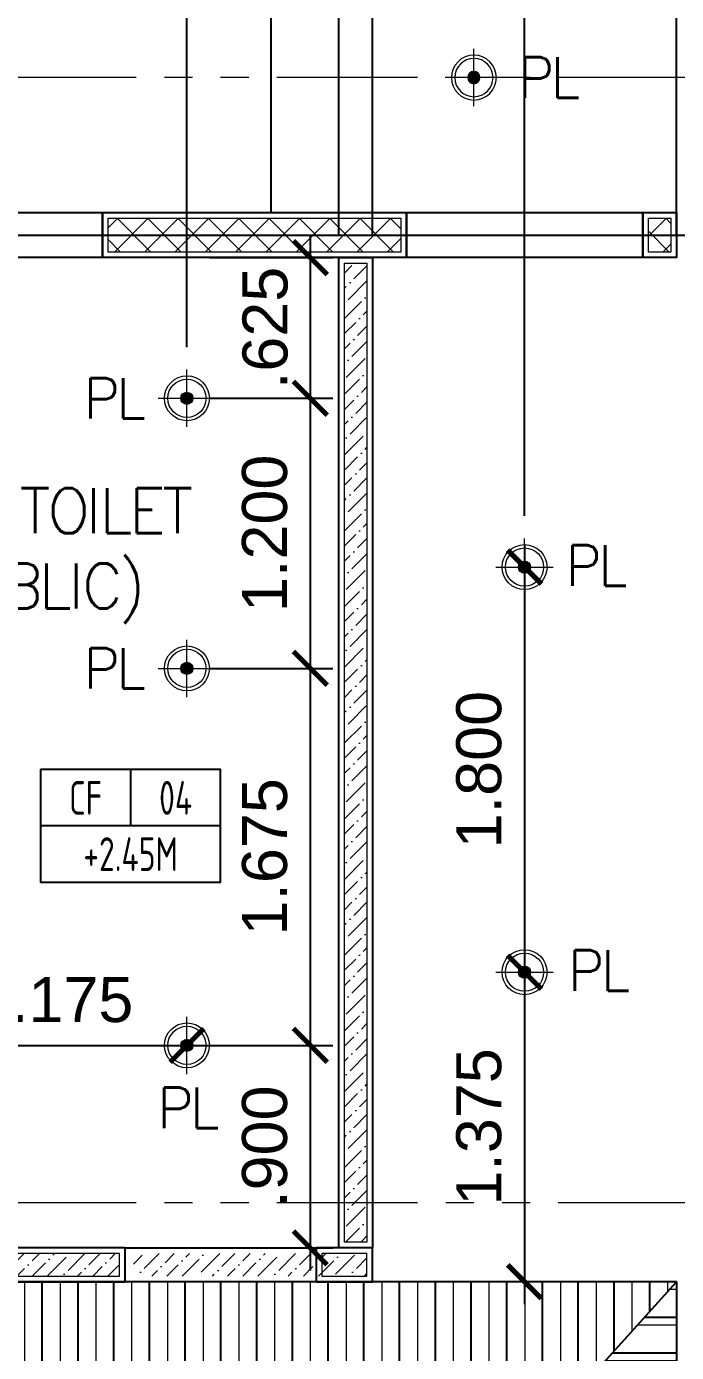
# Model space of a CAD drawing. Header units: metres. Extents: x -12400 to 1, y 0 to 106422.
# Drawn here: x -12190.3 to -12187.41, y 106349.57 to 106355.46 of the extents above; entities that cross this region are included whole.
import ezdxf
from ezdxf.enums import TextEntityAlignment as Align

# ---------------------------------------------------------------- set-up
doc = ezdxf.new("R2010")
doc.units = ezdxf.units.M
doc.header["$PDMODE"] = 35
doc.linetypes.add('PHANTOM2', pattern=[1.25, 0.625, -0.125, 0.125, -0.125, 0.125, -0.125])
for name, color, linetype, lineweight in [('A-DIM-100', 8, 'Continuous', 0), ('DIM 001', 251, 'Continuous', 13), ('HATCH', 250, 'Continuous', 5), ('LAYOUT', 1, 'Continuous', 20), ('LF 001', 51, 'Continuous', 20)]:
    doc.layers.add(name, color=color, linetype=linetype, lineweight=lineweight)
for name, color, linetype in [('C-SCHED', 1, 'Continuous'), ('E_FIX_LIGHT1', 2, 'Continuous'), ('lighting', 1, 'Continuous'), ('txt', 2, 'Continuous')]:
    doc.layers.add(name, color=color, linetype=linetype)
doc.layers.add('GUIDELINES', color=206, linetype='Continuous', plot=False)
doc.styles.add('architxt', font='architxt.shx', dxfattribs={"width": 0.8})
doc.styles.add('DIMTXT-100', font='arial.ttf')
doc.styles.add('swis721', font='swiss.ttf')
doc.styles.add('T.25', font='romans.shx', dxfattribs={"height": 0.2})
doc.dimstyles.new('D-100', dxfattribs={"dimtxt": 0.2, "dimasz": 0.15, "dimexe": 0.1, "dimexo": 0.1, "dimgap": 0.1, "dimtad": 1, "dimdec": 3, "dimzin": 4, "dimdsep": 46, "dimtxsty": 'DIMTXT-100', "dimblk": 'ARCHTICK', "dimcen": 0.2, "dimdle": 0.1, "dimclrd": 8, "dimclre": 8, "dimclrt": 2, "dimadec": 0, "dimazin": 1, "dimtfac": 1, "dimtdec": 3, "dimtofl": 0, "dimtmove": 2, "dimatfit": 3, "dimfxl": 1, "dimarcsym": 0})
doc.dimstyles.new('DIM 200', dxfattribs={"dimtxt": 200, "dimasz": 1, "dimexe": 0, "dimexo": 40, "dimgap": 50, "dimtad": 1, "dimtoh": 1, "dimdec": 0, "dimlfac": 2, "dimtxsty": 'swis721', "dimblk": 'CIR', "dimcen": 0, "dimclrd": 155, "dimclre": 155, "dimclrt": 4, "dimadec": 0, "dimazin": 0, "dimtfac": 1, "dimtdec": 0, "dimtix": 1, "dimtmove": 1, "dimatfit": 3, "dimldrblk": 'CIR', "dimfxl": 0, "dimarcsym": 0})

# ---------------------------------------------------------------- blocks, each defined once
blk = doc.blocks.new('CIR')
at = {"color": 4}
blk.add_circle((0, 0), 50, dxfattribs=at)
blk = doc.blocks.new('*U1737')
at = {"layer": 'HATCH'}
h = blk.add_hatch(dxfattribs=at)
h.set_pattern_fill('ANSI37', color=256, scale=0.03, angle=-180)
h.set_pattern_definition([(225, (0.262499999998, 0), (0.06735192090801863, -0.06735192090801868), []), (314.9999999999999, (0.262499999998, 0), (0.06735192090801868, 0.06735192090801861), [])])
h.paths.add_polyline_path([(0.02500000000873115, 0.1749999999883585), (0.02500000000873115, 0.02499999999417923), (1.325000000003457, 0.02499999999417923), (1.325000000003457, 0.1749999999883585)])
blk.add_lwpolyline([(0, 0.1999999999825377), (0, 0), (1.349999999997636, 0), (1.349999999997636, 0.1999999999825377)], close=True)
blk.add_lwpolyline([(0.02500000000873115, 0.1749999999883585), (0.02500000000873115, 0.02499999999417923), (1.325000000003457, 0.02499999999417923), (1.325000000003457, 0.1749999999883585)], close=True, dxfattribs=at)
blk = doc.blocks.new('*U1733')
at = {"layer": 'HATCH'}
h = blk.add_hatch(dxfattribs=at)
h.set_pattern_fill('ANSI36', color=256, scale=0.015)
h.set_pattern_definition([(45, (12092.4741910285, -106406.7665946045), (0.025256970340507, 0.09260889124852564), [0.1190625, -0.0238125, 0, -0.0238125])])
h.paths.add_polyline_path([(0.02499999999963619, 0.1249999999854481), (0.02499999999963619, 0.02499999999417923), (1.174999999998248, 0.02499999999417923), (1.174999999998248, 0.1249999999854481)])
at = {"color": 4}
blk.add_lwpolyline([(1.199999999997885, 0), (1.199999999997885, 0.1499999999796273), (0, 0.1499999999796273), (0, 0)], close=True, dxfattribs=at)
at = {"layer": 'HATCH'}
blk.add_lwpolyline([(1.174999999998248, 0.02499999999417923), (1.174999999998248, 0.1249999999854481), (0.0249999999996362, 0.1249999999854481), (0.0249999999996362, 0.02499999999417923)], close=True, dxfattribs=at)
blk = doc.blocks.new('*U1766')
at = {"layer": 'HATCH'}
h = blk.add_hatch(dxfattribs=at)
h.set_pattern_fill('ANSI37', color=256, scale=0.03, angle=-180)
h.set_pattern_definition([(225, (-0.9375000000100036, 0), (0.06735192090801863, -0.06735192090801868), []), (314.9999999999999, (-0.9375000000100036, 0), (0.06735192090801868, 0.06735192090801861), [])])
h.paths.add_polyline_path([(0.02500000000873115, 0.1749999999883585), (0.02500000000873115, 0.02499999999417923), (0.1249999999954534, 0.02499999999417923), (0.1249999999954534, 0.1749999999883585)])
blk.add_lwpolyline([(0, 0.1999999999825377), (0, 0), (0.1499999999896326, 0), (0.1499999999896326, 0.1999999999825377)], close=True)
blk.add_lwpolyline([(0.02500000000873115, 0.1749999999883585), (0.02500000000873115, 0.02499999999417923), (0.1249999999954534, 0.02499999999417923), (0.1249999999954534, 0.1749999999883585)], close=True, dxfattribs=at)
blk = doc.blocks.new('*U1732')
at = {"layer": 'HATCH'}
h = blk.add_hatch(dxfattribs=at)
h.set_pattern_fill('ANSI36', color=256, scale=0.015)
h.set_pattern_definition([(45, (12095.67419102853, -106406.7665946045), (0.025256970340507, 0.09260889124852564), [0.1190625, -0.0238125, 0, -0.0238125])])
h.paths.add_polyline_path([(0.0249999999996362, 0.1249999999854481), (0.0249999999996362, 0.02499999999417923), (4.375000000020804, 0.02499999999417923), (4.375000000020804, 0.1249999999854481)])
at = {"color": 4}
blk.add_lwpolyline([(4.40000000002044, 0), (4.40000000002044, 0.1499999999796273), (0, 0.1499999999796273), (0, 0)], close=True, dxfattribs=at)
at = {"layer": 'HATCH'}
blk.add_lwpolyline([(4.375000000020804, 0.02499999999417923), (4.375000000020804, 0.1249999999854481), (0.0249999999996362, 0.1249999999854481), (0.0249999999996362, 0.02499999999417923)], close=True, dxfattribs=at)
blk = doc.blocks.new('*U611')
at = {"layer": 'HATCH'}
h = blk.add_hatch(dxfattribs=at)
h.set_pattern_fill('ANSI36', color=256, scale=0.015)
h.set_pattern_definition([(45, (12091.52419102849, -106406.7665946045), (0.025256970340507, 0.09260889124852564), [0.1190625, -0.0238125, 0, -0.0238125])])
h.paths.add_polyline_path([(-0.812500000015576, 0.1249999999854481), (-0.812500000015576, 0.02499999999417923), (0.2249999999847878, 0.02499999999417923), (0.2249999999847878, 0.1249999999854481)])
at = {"color": 4}
blk.add_lwpolyline([(0.249999999984424, 0), (0.249999999984424, 0.1499999999796273), (0, 0.1499999999796273), (0, 0)], close=True, dxfattribs=at)
at = {"layer": 'HATCH'}
blk.add_lwpolyline([(0.2249999999847878, 0.02499999999417923), (0.2249999999847878, 0.1249999999854481), (0.0249999999996362, 0.1249999999854481), (0.0249999999996362, 0.02499999999417923)], close=True, dxfattribs=at)
blk = doc.blocks.new('A$C7ed75b16')
at = {"color": 8}
blk.add_lwpolyline([(16.2000000000171, 18.99999999995634), (16.2000000000171, 21.39999999997963)], dxfattribs=at)
at = {"color": 1}
for points in [[(14.45000000000073, 19), (15.45000000001164, 19), (15.45000000001164, 18.79999999998836), (14.45000000000073, 18.79999999998836)], [(16.80000000001019, 18.9999999999709), (17.85000000000218, 18.9999999999709), (17.85000000000218, 18.80000000009022), (16.80000000001019, 18.80000000009022)], [(15.54999999999745, 14.39999999997963), (16.39999999999964, 14.39999999997963), (16.39999999999964, 14.25), (15.54999999999745, 14.25)]]:
    blk.add_lwpolyline(points, close=True, dxfattribs=at)
blk.add_lwpolyline([(16.82500000000437, 18.99999999994179), (17.82500000000437, 18.99999999994179)], dxfattribs=at)
blk.add_lwpolyline([(17.85000000000218, 18.9999999999709), (18, 18.9999999999709), (18, 18.79999999990105), (17.85000000000218, 18.79999999990105)], close=True)
at = {"color": 8}
blk.add_lwpolyline([(17.99999999998363, 14.24999999998545), (17.99999999998363, 6.44999999999709), (16.64999999999236, 8.30000000000291), (16.65000000016516, 12.74999999989814)], close=True, dxfattribs=at)
at = {"layer": 'GUIDELINES'}
blk.add_lwpolyline([(1.100000000000364, 19.60000000002037), (10.10000000000036, 19.60000000002037), (10.10000000000036, 18.90000000002328), (18.10000000000036, 18.90000000002328), (18.10000000000036, 19.60000000002037), (27.10000000000036, 19.60000000002037), (27.10000000000036, 1.100000000020373), (18.10000000000036, 1.100000000020373), (18.10000000000036, 2.100000000136788), (10.10000000000036, 2.100000000136788), (10.10000000000036, 1.100000000020373), (1.100000000000364, 1.100000000020373)], close=True, dxfattribs=at)
at = {"xscale": -1}
for name, p, rotation in [('*U1737', (15.45000000001528, 19.00000000096043), 180), ('*U1737', (15.45000000001164, 18.9999999999709), 180), ('*U1766', (17.85000000000218, 19.00000000007276), 180), ('*U1732', (16.50000000000364, 14.39999999997963), 270)]:
    blk.add_blockref(name, p, dxfattribs=dict(at, rotation=rotation))
for name, p in [('*U1733', (14.35000000000036, 14.25)), ('*U611', (16.39999999999964, 14.25))]:
    blk.add_blockref(name, p)
blk = doc.blocks.new('L1')
at = {"layer": 'LF 001', "lineweight": 20, "ltscale": 1500}
h = blk.add_hatch(color=256, dxfattribs=at)
edge = h.paths.add_edge_path()
edge.add_arc((1.13686837721616e-13, -1.13686837721616e-13), 0.0318958546358772, 0, 360)
at = {"layer": 'LF 001', "color": 76, "lineweight": 18, "ltscale": 1500}
for points in [[(1.13686837721616e-13, 0.1499999999997499), (1.13686837721616e-13, -0.1500000000000909)], [(-0.1499999999999773, -1.13686837721616e-13), (0.1500000000000909, -1.13686837721616e-13)]]:
    blk.add_lwpolyline(points, dxfattribs=at)
at = {"layer": 'LF 001', "ltscale": 1500}
blk.add_lwpolyline([(-0.09999999999990905, -1.13686837721616e-13, -1), (0.1000000000000227, -1.13686837721616e-13, -1)], format="xyb", close=True, dxfattribs=at)
at = {"layer": 'LF 001', "lineweight": 20, "ltscale": 1500}
blk.add_circle((1.13686837721616e-13, -1.13686837721616e-13), 0.0318958546358772, dxfattribs=at)
blk = doc.blocks.new('LO')
at = {"layer": 'LAYOUT', "xscale": 1000, "yscale": 1000, "zscale": 1000}
blk.add_blockref('L1', (0, 0), dxfattribs=at)
blk = doc.blocks.new('*U1960')
at = {"layer": 'LF 001', "ltscale": 1500}
blk.add_circle((0, -3.995415109869782e-14), 0.0998520709958535, dxfattribs=at)
at = {"layer": 'lighting', "xscale": 0.0008492979043710491, "yscale": 0.0008492979043710491, "zscale": 0.0008492979043710491}
blk.add_blockref('LO', (0, -3.995415109869782e-14), dxfattribs=at)
blk = doc.blocks.new('A$Cc2b2540e')
h = blk.add_hatch()
h.set_pattern_fill('ANSI31', color=8, scale=0.05, angle=45)
h.set_pattern_definition([(90, (12032.95574330084, -106307.6434601385), (-0.15875, 0), [])])
h.paths.add_polyline_path([(18.00000000016553, 14.25), (10.20000000017899, 14.25), (11.75000000018372, 12.70000000001164), (13.65000000016153, 12.70000000001164), (13.65000000016153, 12.75000000001455), (16.65000000016516, 12.74999999989814)])
h = blk.add_hatch()
h.set_pattern_fill('ANSI31', color=8, scale=0.05, angle=135)
h.set_pattern_definition([(180, (12033.15181680092, -106307.6434601385), (-1.387778780781446e-17, -0.15875), [])])
h.paths.add_polyline_path([(17.99999999998363, 14.24999999998545), (16.65000000016516, 12.74999999989814), (16.64999999999236, 8.30000000000291), (17.99999999998363, 6.44999999999709)])
h.paths.add_polyline_path([(11.75000000001455, 12.70000000001164), (10.20000000000982, 14.25), (10.20000000000982, 6.44999999999709), (11.75000000001637, 8.35000000000582)])
at = {"color": 8}
blk.add_lwpolyline([(10.20000000000982, 14.25), (11.75000000001455, 12.70000000001164), (13.64999999999236, 12.70000000001164), (13.64999999999236, 12.75000000001455), (16.649999999996, 12.74999999989814), (17.99999999999636, 14.25)], close=True, dxfattribs=at)
at = {"layer": 'E_FIX_LIGHT1', "xscale": -1, "rotation": 270}
blk.add_blockref('*U1960', (17.10000000001673, 19.59999999997672), dxfattribs=at)
at = {"layer": 'E_FIX_LIGHT1', "rotation": 90}
for p in [(15.82500000000618, 18.17499999998836), (17.32499999998799, 17.42499999969732), (15.82500000000618, 16.97499999997672), (17.32499999998799, 15.62499999969441), (15.82500000000618, 15.30000000001746)]:
    blk.add_blockref('*U1960', p, dxfattribs=at)
at = {"layer": 'txt', "color": 6, "linetype": 'Continuous', "char_height": 0.18, "attachment_point": 5, "style": 'T.25'}
for insert in [(17.42739468567379, 19.59999999996217), (15.49760497085299, 18.17499999998836), (17.63842290066714, 17.43243831652217), (15.49760497085299, 16.97499999997672), (17.64999999999054, 15.63243831651926), (15.82500000000618, 15.0226053143997)]:
    blk.add_mtext_dynamic_manual_height_columns('{\\T0.9;PL}', width=0.6453045245441018, gutter_width=0.001, heights=[0], dxfattribs=dict(at, insert=insert))
blk = doc.blocks.new('_ArchTick')
at = {"color": 0, "linetype": 'ByBlock', "const_width": 0.15}
blk.add_lwpolyline([(-0.5, -0.5), (0.5, 0.5)], dxfattribs=at)
blk = doc.blocks.new('*D1046')
at = {"layer": 'DEFPOINTS', "color": 0, "transparency": 16777216}
for p in [(-12189.58796792571, 106359.0365394432), (-12191.08796792571, 106353.9389341288), (-12189.58796792571, 106353.9389341288)]:
    blk.add_point(p, dxfattribs=at)
at = {"layer": 'DIM 001', "color": 8, "lineweight": -2, "transparency": 16777216}
for p, q in [((-12191.08796792571, 106354.0389341288), (-12191.08796792571, 106359.1365394432)), ((-12189.58796792571, 106354.0389341288), (-12189.58796792571, 106359.1365394432)), ((-12191.18796792571, 106359.0365394432), (-12189.48796792571, 106359.0365394432))]:
    blk.add_line(p, q, dxfattribs=at)
at = {"layer": 'DIM 001', "color": 8, "lineweight": -2, "transparency": 16777216, "xscale": 0.15, "yscale": 0.15, "zscale": 0.15, "rotation": 180}
blk.add_blockref('_ArchTick', (-12191.08796792571, 106359.0365394432), dxfattribs=at)
at = {"layer": 'DIM 001', "color": 8, "lineweight": -2, "transparency": 16777216, "xscale": 0.15, "yscale": 0.15, "zscale": 0.15}
blk.add_blockref('_ArchTick', (-12189.58796792571, 106359.0365394432), dxfattribs=at)
at = {"layer": 'DIM 001', "color": 2, "transparency": 16777216, "insert": (-12190.33796792571, 106359.2386540407), "char_height": 0.2, "attachment_point": 5, "style": 'DIMTXT-100'}
blk.add_mtext('1.500', dxfattribs=at)
blk = doc.blocks.new('*D1047')
at = {"layer": 'DEFPOINTS', "color": 0, "transparency": 16777216}
for p in [(-12188.91296792571, 106359.0365394432), (-12188.91296792571, 106354.4365394442), (-12189.58796792571, 106353.9389341288)]:
    blk.add_point(p, dxfattribs=at)
at = {"layer": 'DIM 001', "color": 8, "lineweight": -2, "transparency": 16777216}
for p, q in [((-12189.58796792571, 106354.0389341288), (-12189.58796792571, 106359.1365394432)), ((-12188.91296792571, 106354.5365394442), (-12188.91296792571, 106359.1365394432)), ((-12189.68796792571, 106359.0365394432), (-12188.81296792571, 106359.0365394432))]:
    blk.add_line(p, q, dxfattribs=at)
at = {"layer": 'DIM 001', "color": 8, "lineweight": -2, "transparency": 16777216, "xscale": 0.15, "yscale": 0.15, "zscale": 0.15, "rotation": 180}
blk.add_blockref('_ArchTick', (-12189.58796792571, 106359.0365394432), dxfattribs=at)
at = {"layer": 'DIM 001', "color": 8, "lineweight": -2, "transparency": 16777216, "xscale": 0.15, "yscale": 0.15, "zscale": 0.15}
blk.add_blockref('_ArchTick', (-12188.91296792571, 106359.0365394432), dxfattribs=at)
at = {"layer": 'DIM 001', "color": 2, "transparency": 16777216, "insert": (-12189.25046792571, 106359.2365394432), "char_height": 0.2, "attachment_point": 5, "style": 'DIMTXT-100'}
blk.add_mtext('.675', dxfattribs=at)
blk = doc.blocks.new('*D1048')
at = {"layer": 'DEFPOINTS', "color": 0, "transparency": 16777216}
for p in [(-12188.08796792573, 106359.0365394432), (-12188.76296792574, 106354.4365394432), (-12188.08796792573, 106353.1889341285)]:
    blk.add_point(p, dxfattribs=at)
at = {"layer": 'DIM 001', "color": 8, "lineweight": -2, "transparency": 16777216}
for p, q in [((-12188.76296792574, 106354.5365394432), (-12188.76296792574, 106359.1365394432)), ((-12188.08796792573, 106353.2889341285), (-12188.08796792573, 106359.1365394432)), ((-12188.86296792574, 106359.0365394432), (-12187.98796792573, 106359.0365394432))]:
    blk.add_line(p, q, dxfattribs=at)
at = {"layer": 'DIM 001', "color": 8, "lineweight": -2, "transparency": 16777216, "xscale": 0.15, "yscale": 0.15, "zscale": 0.15, "rotation": 180}
blk.add_blockref('_ArchTick', (-12188.76296792574, 106359.0365394432), dxfattribs=at)
at = {"layer": 'DIM 001', "color": 8, "lineweight": -2, "transparency": 16777216, "xscale": 0.15, "yscale": 0.15, "zscale": 0.15}
blk.add_blockref('_ArchTick', (-12188.08796792573, 106359.0365394432), dxfattribs=at)
at = {"layer": 'DIM 001', "color": 2, "transparency": 16777216, "insert": (-12188.42546792573, 106359.2365394432), "char_height": 0.2, "attachment_point": 5, "style": 'DIMTXT-100'}
blk.add_mtext('.675', dxfattribs=at)
blk = doc.blocks.new('*D1049')
at = {"layer": 'DEFPOINTS', "color": 0, "transparency": 16777216}
for p in [(-12187.41296792572, 106359.0365394432), (-12187.41296792572, 106354.4365394433), (-12188.08796792573, 106353.1889341285)]:
    blk.add_point(p, dxfattribs=at)
at = {"layer": 'DIM 001', "color": 8, "lineweight": -2, "transparency": 16777216}
for p, q in [((-12188.08796792573, 106353.2889341285), (-12188.08796792573, 106359.1365394432)), ((-12187.41296792572, 106354.5365394433), (-12187.41296792572, 106359.1365394432)), ((-12188.18796792573, 106359.0365394432), (-12187.31296792572, 106359.0365394432))]:
    blk.add_line(p, q, dxfattribs=at)
at = {"layer": 'DIM 001', "color": 8, "lineweight": -2, "transparency": 16777216, "xscale": 0.15, "yscale": 0.15, "zscale": 0.15, "rotation": 180}
blk.add_blockref('_ArchTick', (-12188.08796792573, 106359.0365394432), dxfattribs=at)
at = {"layer": 'DIM 001', "color": 8, "lineweight": -2, "transparency": 16777216, "xscale": 0.15, "yscale": 0.15, "zscale": 0.15}
blk.add_blockref('_ArchTick', (-12187.41296792572, 106359.0365394432), dxfattribs=at)
at = {"layer": 'DIM 001', "color": 2, "transparency": 16777216, "insert": (-12187.75046792573, 106359.2365394432), "char_height": 0.2, "attachment_point": 5, "style": 'DIMTXT-100'}
blk.add_mtext('.675', dxfattribs=at)
blk = doc.blocks.new('*D1054')
at = {"layer": 'DEFPOINTS', "color": 0, "transparency": 16777216}
for p in [(-12189.58796792571, 106353.8115394432), (-12189.58796792571, 106352.6115394432), (-12189.03972481257, 106352.6115394432)]:
    blk.add_point(p, dxfattribs=at)
at = {"layer": 'DIM 001', "color": 8, "lineweight": -2, "transparency": 16777216}
for p, q in [((-12189.03972481257, 106353.9115394432), (-12189.03972481257, 106352.5115394432)), ((-12189.48796792571, 106353.8115394432), (-12188.93972481257, 106353.8115394432)), ((-12189.48796792571, 106352.6115394432), (-12188.93972481257, 106352.6115394432))]:
    blk.add_line(p, q, dxfattribs=at)
at = {"layer": 'DIM 001', "color": 8, "lineweight": -2, "transparency": 16777216, "xscale": 0.15, "yscale": 0.15, "zscale": 0.15}
for p, rotation in [((-12189.03972481257, 106353.8115394432), 90), ((-12189.03972481257, 106352.6115394432), 270)]:
    blk.add_blockref('_ArchTick', p, dxfattribs=dict(at, rotation=rotation))
at = {"layer": 'DIM 001', "color": 2, "transparency": 16777216, "insert": (-12189.24183941009, 106353.2115394432), "char_height": 0.2, "attachment_point": 5, "rotation": 90, "style": 'DIMTXT-100'}
blk.add_mtext('1.200', dxfattribs=at)
blk = doc.blocks.new('*D1055')
at = {"layer": 'DEFPOINTS', "color": 0, "transparency": 16777216}
for p in [(-12189.58796792571, 106352.6115394432), (-12189.58796792571, 106350.9365394433), (-12189.03972481257, 106350.9365394433)]:
    blk.add_point(p, dxfattribs=at)
at = {"layer": 'DIM 001', "color": 8, "lineweight": -2, "transparency": 16777216}
for p, q in [((-12189.03972481257, 106352.7115394432), (-12189.03972481257, 106350.8365394433)), ((-12189.48796792571, 106352.6115394432), (-12188.93972481257, 106352.6115394432)), ((-12189.48796792571, 106350.9365394433), (-12188.93972481257, 106350.9365394433))]:
    blk.add_line(p, q, dxfattribs=at)
at = {"layer": 'DIM 001', "color": 8, "lineweight": -2, "transparency": 16777216, "xscale": 0.15, "yscale": 0.15, "zscale": 0.15}
for p, rotation in [((-12189.03972481257, 106352.6115394432), 90), ((-12189.03972481257, 106350.9365394433), 270)]:
    blk.add_blockref('_ArchTick', p, dxfattribs=dict(at, rotation=rotation))
at = {"layer": 'DIM 001', "color": 2, "transparency": 16777216, "insert": (-12189.24183941008, 106351.7740394432), "char_height": 0.2, "attachment_point": 5, "rotation": 90, "style": 'DIMTXT-100'}
blk.add_mtext('1.675', dxfattribs=at)
blk = doc.blocks.new('*D1056')
at = {"layer": 'DEFPOINTS', "color": 0, "transparency": 16777216}
for p in [(-12189.58796792571, 106350.9365394433), (-12189.43796792572, 106350.0365394432), (-12189.03972481257, 106350.0365394432)]:
    blk.add_point(p, dxfattribs=at)
at = {"layer": 'DIM 001', "color": 8, "lineweight": -2, "transparency": 16777216}
for p, q in [((-12189.03972481257, 106351.0365394433), (-12189.03972481257, 106349.9365394432)), ((-12189.48796792571, 106350.9365394433), (-12188.93972481257, 106350.9365394433)), ((-12189.33796792572, 106350.0365394432), (-12188.93972481257, 106350.0365394432))]:
    blk.add_line(p, q, dxfattribs=at)
at = {"layer": 'DIM 001', "color": 8, "lineweight": -2, "transparency": 16777216, "xscale": 0.15, "yscale": 0.15, "zscale": 0.15}
for p, rotation in [((-12189.03972481257, 106350.9365394433), 90), ((-12189.03972481257, 106350.0365394432), 270)]:
    blk.add_blockref('_ArchTick', p, dxfattribs=dict(at, rotation=rotation))
at = {"layer": 'DIM 001', "color": 2, "transparency": 16777216, "insert": (-12189.24183941008, 106350.4865394432), "char_height": 0.2, "attachment_point": 5, "rotation": 90, "style": 'DIMTXT-100'}
blk.add_mtext('.900', dxfattribs=at)
blk = doc.blocks.new('*D1057')
at = {"layer": 'DEFPOINTS', "color": 0, "transparency": 16777216}
for p in [(-12189.58796792571, 106354.4365394442), (-12189.58796792571, 106353.8115394432), (-12189.03972481258, 106353.8115394432)]:
    blk.add_point(p, dxfattribs=at)
at = {"layer": 'DIM 001', "color": 8, "lineweight": -2, "transparency": 16777216}
for p, q in [((-12189.03972481258, 106354.5365394442), (-12189.03972481258, 106353.7115394432)), ((-12189.48796792571, 106354.4365394442), (-12188.93972481258, 106354.4365394442)), ((-12189.48796792571, 106353.8115394432), (-12188.93972481258, 106353.8115394432))]:
    blk.add_line(p, q, dxfattribs=at)
at = {"layer": 'DIM 001', "color": 8, "lineweight": -2, "transparency": 16777216, "xscale": 0.15, "yscale": 0.15, "zscale": 0.15}
for p, rotation in [((-12189.03972481258, 106354.4365394442), 90), ((-12189.03972481258, 106353.8115394432), 270)]:
    blk.add_blockref('_ArchTick', p, dxfattribs=dict(at, rotation=rotation))
at = {"layer": 'DIM 001', "color": 2, "transparency": 16777216, "insert": (-12189.23972481256, 106354.1240394437), "char_height": 0.2, "attachment_point": 5, "rotation": 90, "style": 'DIMTXT-100'}
blk.add_mtext('.625', dxfattribs=at)
blk = doc.blocks.new('*D1058')
at = {"layer": 'DEFPOINTS', "color": 0, "transparency": 16777216}
for p in [(-12188.08796792573, 106353.0615394429), (-12188.08796792573, 106351.2615394429), (-12188.08796792576, 106351.2615394429)]:
    blk.add_point(p, dxfattribs=at)
at = {"layer": 'DIM 001', "color": 8, "lineweight": -2, "transparency": 16777216}
blk.add_line((-12188.08796792576, 106353.161539443), (-12188.08796792576, 106351.1615394429), dxfattribs=at)
at = {"layer": 'DIM 001', "color": 8, "lineweight": -2, "transparency": 16777216, "xscale": 0.15, "yscale": 0.15, "zscale": 0.15}
for p, rotation in [((-12188.08796792576, 106353.0615394429), 90), ((-12188.08796792576, 106351.2615394429), 270)]:
    blk.add_blockref('_ArchTick', p, dxfattribs=dict(at, rotation=rotation))
at = {"layer": 'DIM 001', "color": 2, "transparency": 16777216, "insert": (-12188.29008252327, 106352.1615394429), "char_height": 0.2, "attachment_point": 5, "rotation": 90, "style": 'DIMTXT-100'}
blk.add_mtext('1.800', dxfattribs=at)
blk = doc.blocks.new('*D1059')
at = {"layer": 'DEFPOINTS', "color": 0, "transparency": 16777216}
for p in [(-12188.08796792573, 106351.2615394429), (-12188.08796792573, 106349.8865394433), (-12188.08796792577, 106349.8865394433)]:
    blk.add_point(p, dxfattribs=at)
at = {"layer": 'DIM 001', "color": 8, "lineweight": -2, "transparency": 16777216}
blk.add_line((-12188.08796792577, 106351.361539443), (-12188.08796792577, 106349.7865394432), dxfattribs=at)
at = {"layer": 'DIM 001', "color": 8, "lineweight": -2, "transparency": 16777216, "xscale": 0.15, "yscale": 0.15, "zscale": 0.15}
for p, rotation in [((-12188.08796792577, 106351.2615394429), 90), ((-12188.08796792577, 106349.8865394433), 270)]:
    blk.add_blockref('_ArchTick', p, dxfattribs=dict(at, rotation=rotation))
at = {"layer": 'DIM 001', "color": 2, "transparency": 16777216, "insert": (-12188.29015073611, 106350.5740394431), "char_height": 0.2, "attachment_point": 5, "rotation": 90, "style": 'DIMTXT-100'}
blk.add_mtext('1.375', dxfattribs=at)
blk = doc.blocks.new('*D1064')
at = {"layer": 'DEFPOINTS', "color": 0, "transparency": 16777216}
for p in [(-12190.76296792572, 106350.9365394432), (-12189.58796792571, 106350.9365394432), (-12189.58796792571, 106350.9365394432)]:
    blk.add_point(p, dxfattribs=at)
at = {"layer": 'DIM 001', "color": 8, "lineweight": -2, "transparency": 16777216}
blk.add_line((-12190.86296792572, 106350.9365394432), (-12189.48796792571, 106350.9365394432), dxfattribs=at)
at = {"layer": 'DIM 001', "color": 8, "lineweight": -2, "transparency": 16777216, "xscale": 0.15, "yscale": 0.15, "zscale": 0.15, "rotation": 180}
blk.add_blockref('_ArchTick', (-12190.76296792572, 106350.9365394432), dxfattribs=at)
at = {"layer": 'DIM 001', "color": 8, "lineweight": -2, "transparency": 16777216, "xscale": 0.15, "yscale": 0.15, "zscale": 0.15}
blk.add_blockref('_ArchTick', (-12189.58796792571, 106350.9365394432), dxfattribs=at)
at = {"layer": 'DIM 001', "color": 2, "transparency": 16777216, "insert": (-12190.17546792571, 106351.1386540408), "char_height": 0.2, "attachment_point": 5, "style": 'DIMTXT-100'}
blk.add_mtext('1.175', dxfattribs=at)
blk = doc.blocks.new('GRID1')
at = {"color": 6, "linetype": 'PHANTOM2'}
for points in [[(-12130.75441529413, 106407.8702236537), (-12163.75441529414, 106407.8702236537)], [(-12130.75441529413, 106407.1702236537), (-12163.15441529414, 106407.1702236537)], [(-12130.75441529413, 106402.8702236537), (-12163.75441529414, 106402.8702236537)]]:
    blk.add_leader(points, dimstyle='DIM 200', override={"dimasz": 0.002, "dimgap": 60, "dimtad": 0}, dxfattribs=at)

msp = doc.modelspace()

# ---------------------------------------------------------------- hatches: boundary and pattern name
at = {"layer": 'HATCH'}
h = msp.add_hatch(dxfattribs=at)
h.set_pattern_fill('ANSI31', color=8, scale=0.05, angle=45)
h.set_pattern_definition([(90, (-172.4572246248754, 27.99307930472423), (-0.15875, 0), [])])
h.paths.add_polyline_path([(-12187.41296792555, 106349.8865394432), (-12195.21296792554, 106349.8865394432), (-12193.66296792553, 106348.3365394432), (-12191.76296792556, 106348.3365394432), (-12191.76296792556, 106348.3865394432), (-12188.76296792555, 106348.3865394431)])
h = msp.add_hatch(dxfattribs=at)
h.set_pattern_fill('ANSI31', color=8, scale=0.05, angle=135)
h.set_pattern_definition([(180, (-172.2611511247978, 27.99307930472423), (-1.387778780781446e-17, -0.15875), [])])
h.paths.add_polyline_path([(-12187.41296792573, 106349.8865394432), (-12188.76296792555, 106348.3865394431), (-12188.76296792573, 106343.9365394432), (-12187.41296792573, 106342.0865394432)])
h.paths.add_polyline_path([(-12193.6629679257, 106348.3365394432), (-12195.21296792571, 106349.8865394432), (-12195.21296792571, 106342.0865394432), (-12193.6629679257, 106343.9865394432)])

# ---------------------------------------------------------------- linework, layer by layer
at = {"color": 8}
msp.add_lwpolyline([(-12195.21296792571, 106349.8865394432), (-12193.6629679257, 106348.3365394432), (-12191.76296792573, 106348.3365394432), (-12191.76296792573, 106348.3865394432), (-12188.76296792572, 106348.3865394431), (-12187.41296792572, 106349.8865394432)], close=True, dxfattribs=at)
at = {"layer": 'C-SCHED'}
for p, q in [((-12189.8379679257, 106352.1615394433), (-12189.8379679257, 106351.9115394433)), ((-12189.4379679257, 106351.9115394433), (-12190.2379679257, 106351.9115394433))]:
    msp.add_line(p, q, dxfattribs=at)
msp.add_lwpolyline([(-12190.2379679257, 106352.1615394433), (-12190.2379679257, 106351.6615394433), (-12189.4379679257, 106351.6615394433), (-12189.4379679257, 106352.1615394433)], close=True, dxfattribs=at)

# ---------------------------------------------------------------- block references
at = {"color": 1}
msp.add_blockref('A$C7ed75b16', (-12205.41296792572, 106335.6365394432), dxfattribs=at)
msp.add_blockref('A$Cc2b2540e', (-12205.41296792572, 106335.6365394432))
at = {"layer": 'A-DIM-100'}
msp.add_blockref('GRID1', (-44.05855263158082, -52.63368421052292), dxfattribs=at)
at = {"layer": 'E_FIX_LIGHT1', "xscale": -1, "rotation": 270}
msp.add_blockref('*U1960', (-12188.3129679257, 106355.2365394432), dxfattribs=at)
at = {"layer": 'E_FIX_LIGHT1', "rotation": 90}
for p in [(-12189.58796792571, 106353.8115394432), (-12188.08796792573, 106353.0615394429), (-12189.58796792571, 106352.6115394432), (-12188.08796792573, 106351.2615394429), (-12189.58796792571, 106350.9365394432)]:
    msp.add_blockref('*U1960', p, dxfattribs=at)

# ---------------------------------------------------------------- texts
at = {"linetype": 'Continuous', "insert": (-12190.31536261136, 106353.1115394432), "char_height": 0.2, "attachment_point": 5, "style": 'T.25'}
msp.add_mtext_dynamic_manual_height_columns('{\\T0.9;\\C3;MALE TOILET\\P(PUBLIC)}', width=7.604206719105335, gutter_width=0.001, heights=[0], dxfattribs=at)
at = {"layer": 'C-SCHED', "color": 2, "style": 'architxt', "width": 0.8}
msp.add_text('CF', height=0.15, dxfattribs=at).set_placement((-12190.0379679257, 106351.9611807029), align=Align.CENTER)
for tag, p in [('04', (-12189.6379679257, 106351.9611807029)), ('+2.45M', (-12189.83796847706, 106351.7111793619))]:
    msp.add_attdef(tag, text='-', height=0.15, dxfattribs=at).set_placement(p, align=Align.CENTER)

# ---------------------------------------------------------------- dimensions: what is measured, and where the dimension line sits
at = {"layer": 'DIM 001'}
for base, p1, p2, picture, middle in [((-12189.58796792571, 106359.0365394432), (-12191.08796792571, 106353.9389341288), (-12189.58796792571, 106353.9389341288), '*D1046', (-12190.33796792571, 106359.2386540407)), ((-12189.58796792571, 106350.9365394432), (-12190.76296792572, 106350.9365394432), (-12189.58796792571, 106350.9365394432), '*D1064', (-12190.17546792571, 106351.1386540408))]:
    dim = msp.add_linear_dim(base=base, p1=p1, p2=p2, dimstyle='D-100', dxfattribs=at)
    dim.commit()
    dim.dimension.update_dxf_attribs({"geometry": picture, "text_midpoint": middle})
for base, p1, p2, picture, middle in [((-12188.91296792571, 106359.0365394432), (-12189.58796792571, 106353.9389341288), (-12188.91296792571, 106354.4365394442), '*D1047', (-12189.25046792571, 106359.2365394432)), ((-12188.08796792573, 106359.0365394432), (-12188.76296792574, 106354.4365394432), (-12188.08796792573, 106353.1889341285), '*D1048', (-12188.42546792573, 106359.2365394432)), ((-12187.41296792572, 106359.0365394432), (-12188.08796792573, 106353.1889341285), (-12187.41296792572, 106354.4365394433), '*D1049', (-12187.75046792573, 106359.2365394432))]:
    dim = msp.add_linear_dim(base=base, p1=p1, p2=p2, dimstyle='D-100', dxfattribs=at)
    dim.commit()
    dim.dimension.update_dxf_attribs({"geometry": picture, "text_midpoint": middle, "dimtype": 160})
dim = msp.add_linear_dim(base=(-12189.03972481258, 106353.8115394432), p1=(-12189.58796792571, 106354.4365394442), p2=(-12189.58796792571, 106353.8115394432), angle=90, dimstyle='D-100', dxfattribs=at)
dim.commit()
dim.dimension.update_dxf_attribs({"geometry": '*D1057', "text_midpoint": (-12189.23972481256, 106354.1240394437), "dimtype": 160})
for base, p1, p2, picture, middle in [((-12189.03972481257, 106352.6115394432), (-12189.58796792571, 106353.8115394432), (-12189.58796792571, 106352.6115394432), '*D1054', (-12189.24183941009, 106353.2115394432)), ((-12188.08796792576, 106351.2615394429), (-12188.08796792573, 106353.0615394429), (-12188.08796792573, 106351.2615394429), '*D1058', (-12188.29008252327, 106352.1615394429)), ((-12189.03972481257, 106350.9365394433), (-12189.58796792571, 106352.6115394432), (-12189.58796792571, 106350.9365394432), '*D1055', (-12189.24183941008, 106351.7740394432)), ((-12188.08796792577, 106349.8865394433), (-12188.08796792573, 106351.2615394429), (-12188.08796792573, 106349.8865394432), '*D1059', (-12188.29015073611, 106350.5740394431)), ((-12189.03972481257, 106350.0365394432), (-12189.58796792571, 106350.9365394432), (-12189.43796792571, 106350.0365394432), '*D1056', (-12189.24183941008, 106350.4865394432))]:
    dim = msp.add_linear_dim(base=base, p1=p1, p2=p2, angle=90, dimstyle='D-100', dxfattribs=at)
    dim.commit()
    dim.dimension.update_dxf_attribs({"geometry": picture, "text_midpoint": middle})

doc.saveas('drawing.dxf')
